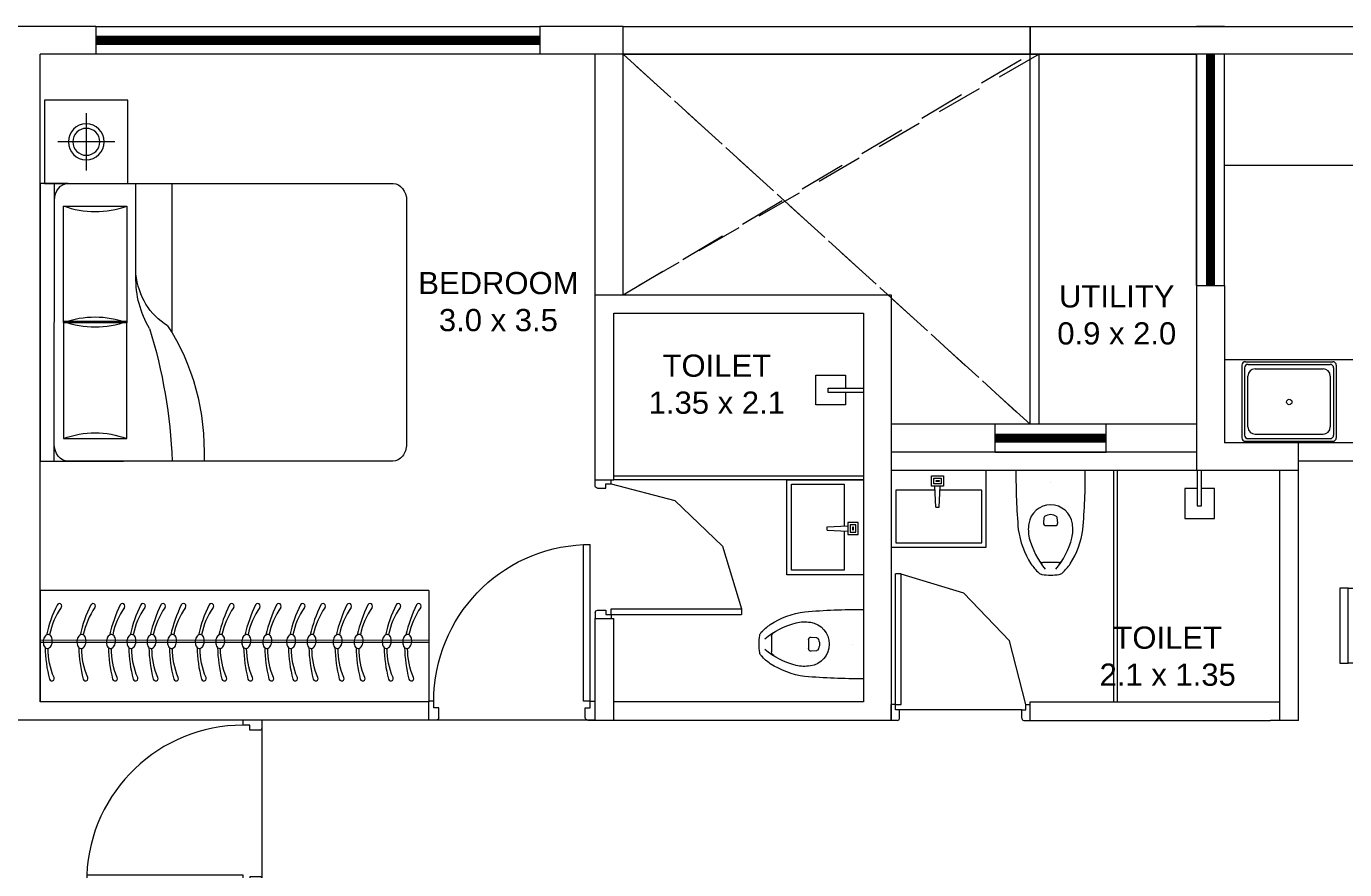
# Model space of a CAD drawing. Header units: inches. Extents: x 27644242 to 29761523, y -859349 to 216979.
# Drawn here: x 29151931 to 29159056, y -560599 to -556043 of the extents above; entities that cross this region are included whole.
import ezdxf

# ---------------------------------------------------------------- set-up
doc = ezdxf.new("R2010")
doc.units = ezdxf.units.IN
doc.header["$MEASUREMENT"] = 0
doc.set_wipeout_variables(frame=1)
doc.linetypes.add('DASHED2', pattern=[0.375, 0.25, -0.125])
doc.linetypes.add('HIDDEN', pattern=[0.375, 0.25, -0.125])
for name, color, linetype, lineweight in [('AHC-A-DUCT', 14, 'HIDDEN', 5), ('DOOR', 4, 'Continuous', 0), ('DOORS', 1, 'Continuous', 9), ('ELEVATION', 40, 'Continuous', 13), ('FURN', 250, 'Continuous', 0), ('WALL', 7, 'Continuous', 20), ('WINDOW', 162, 'Continuous', 13)]:
    doc.layers.add(name, color=color, linetype=linetype, lineweight=lineweight)
doc.layers.add('text', color=7, linetype='Continuous')
doc.styles.add('AMITS', font='arial.ttf')

# ---------------------------------------------------------------- blocks, each defined once
blk = doc.blocks.new('KITCHEN')
at = {"layer": 'FURN'}
for p, q in [((-135610.4, 231798.9, 0), (-135610.4, 232190.1, 0)), ((-135596, 231813.3, 0), (-135596, 232175.7, 0)), ((-135119.8, 232209.5, 0), (-135591, 232209.5, 0)), ((-135134.2, 232195.1, 0), (-135576.6, 232195.1, 0)), ((-135171.7, 232170.8, 0), (-135539.1, 232170.8, 0)), ((-135114.8, 231813.3, 0), (-135114.8, 232175.7, 0)), ((-135100.4, 231798.9, 0), (-135100.4, 232190.1, 0)), ((-135577.9, 231857, 0), (-135577.9, 232131.9, 0)), ((-135132.8, 232131.9, 0), (-135132.8, 231857, 0)), ((-135134.2, 231793.9, 0), (-135576.6, 231793.9, 0)), ((-135171.7, 231818.2, 0), (-135539.1, 231818.2, 0)), ((-135119.8, 231779.5, 0), (-135591, 231779.5, 0))]:
    blk.add_line(p, q, dxfattribs=at)
blk.add_circle((-135356.3, 231997.3, 0), 14.6, dxfattribs=at)
for centre, radius, start, end in [((-135591, 232190.1, 0), 19.4, 89.99995, 179.99995), ((-135576.6, 232175.7, 0), 19.4, 89.99995, 179.99995), ((-135539.1, 232131.9, 0), 38.9, 89.99995, 179.99995), ((-135171.7, 232131.9, 0), 38.9, 359.99995, 89.99995), ((-135134.2, 232175.7, 0), 19.4, 359.99995, 89.99995), ((-135119.8, 232190.1, 0), 19.4, 359.99995, 89.99995), ((-135591, 231798.9, 0), 19.4, 180.00005, 270.00005), ((-135576.6, 231813.3, 0), 19.4, 180.00005, 270.00005), ((-135539.1, 231857, 0), 38.9, 179.99995, 269.99995), ((-135171.7, 231857, 0), 38.9, 269.99995, 359.99995), ((-135134.2, 231813.3, 0), 19.4, 270.00005, 0.00005), ((-135119.8, 231798.9, 0), 19.4, 270.00005, 0.00005)]:
    blk.add_arc(centre, radius, start, end, dxfattribs=at)
blk = doc.blocks.new('A$C3C731254-flat-1')
at = {"layer": 'FURN'}
for p, q in [((-77430.4, -2820), (-77430.7, -2801.7)), ((-77430.4, -2801.7), (-77317.9, -2797)), ((-77430.4, -2820), (-77317.9, -2824.7))]:
    blk.add_line(p, q, dxfattribs=at)
for points in [[(-77233.3, -3060.6), (-77647.7, -3060.6), (-77647.7, -2547.5), (-77233.3, -2547.5)], [(-77262.7, -2843), (-77262.7, -2778.3), (-77317.9, -2778.3), (-77317.9, -2843)], [(-77275, -2830.8), (-77275, -2790.5), (-77305.7, -2790.5), (-77305.7, -2830.8)], [(-77287.2, -2818.6), (-77287.2, -2802.7), (-77293.4, -2802.7), (-77293.4, -2818.6)]]:
    blk.add_lwpolyline(points, close=True, dxfattribs=at)
blk.add_lwpolyline([(-77338.5, -2823.8), (-77338.5, -3036.2), (-77623.2, -3036.2), (-77623.2, -2571.9), (-77338.5, -2571.9), (-77338.5, -2797.8)], dxfattribs=at)
blk = doc.blocks.new('A$C700F438C')
at = {"layer": 'FURN', "color": 8, "extrusion": (-6.65399e-08, 5.27913e-08, 1)}
for p, q in [((0.0734, 1.5, 0), (1.8303, 1.5001, 0)), ((1.98, 1.5001, 0), (1.53, 1.5001, 0)), ((1.98, 1.5001, 0), (1.53, 1.5001, 0)), ((1.98, 1.5001, 0), (1.53, 1.5001, 0)), ((1.9038, 1.5001, 0), (1.9039, 0.0001, 0)), ((0.0001, 0.0914, 0), (0, 1.4086, 0)), ((1.8548, 1.3782, 0), (1.5121, 1.3782, 0)), ((1.5121, 1.3782, 0), (1.5121, 0.7466, 0)), ((1.8548, 0.7466, 0), (1.8548, 1.3782, 0)), ((1.2673, 0.799, 0), (1.2673, 0.0001, 0)), ((1.5121, 0.122, 0), (1.5121, 0.7536, 0)), ((1.5121, 0.7536, 0), (1.8548, 0.7536, 0)), ((1.5121, 0.7466, 0), (1.8548, 0.7466, 0)), ((1.8548, 0.7536, 0), (1.8549, 0.122, 0)), ((1.4632, 0.503, 0), (1.4632, 0.0001, 0)), ((1.8549, 0.122, 0), (1.5121, 0.122, 0)), ((1.8304, 0.0001, 0), (0.0735, 0, 0)), ((1.9039, 0.0001, 0), (1.9801, 0.0001, 0))]:
    blk.add_line(p, q, dxfattribs=at)
at = {"layer": 'FURN', "linetype": 'Continuous', "lineweight": 0, "extrusion": (-6.65399e-08, 5.27913e-08, 1)}
blk.add_line((1.8304, 0.0001, 0), (1.9174, 0.0001, 0), dxfattribs=at)
at = {"layer": 'FURN', "color": 8, "extrusion": (6.65399e-08, -5.27913e-08, -1)}
for centre, major_axis, ratio, start_param, end_param in [((0.0735, 1.4086, 0), (0, -0.0914, 0), 0.803207, 1.570796, 3.141593), ((1.9589, 1.4544, 0), (0, -1.0771, 0), 0.803207, 0.880587, 1.613256), ((3.067, 1.6025, 0), (0.0001, -2.243, 0), 0.803207, 1.197175, 1.525138), ((1.8304, 1.4087, 0), (0, -0.0914, 0), 0.803207, 3.141593, 4.712389), ((1.6834, 2.1097, 0), (0, -0.762, 0), 0.803207, -0.283794, 0.283794), ((-0.0315, 0.1903, 0), (-1.467, -0.4936, 0), 0.581007, 3.019706, 3.343381), ((1.6835, 0.0151, 0), (0, -0.762, 0), 0.803207, 2.857799, 3.425387), ((0.6693, 0.0845, 0), (-0.7051, -0.6147, 0), 0.604617, 2.952061, 3.536756), ((0.0735, 0.0914, 0), (0, -0.0914, 0), 0.803207, 0, 1.570796), ((1.8304, 0.0915, 0), (0, -0.0914, 0), 0.803207, -1.570796, 0)]:
    blk.add_ellipse(centre, major_axis=major_axis, ratio=ratio, start_param=start_param, end_param=end_param, dxfattribs=at)
at = {"layer": 'FURN', "color": 8, "extrusion": (-6.65399e-08, 5.27913e-08, 1)}
for centre, start_param, end_param in [((1.6835, 1.4851, 0), -0.283794, 0.283794), ((1.6835, -0.6096, 0), 2.857799, 3.425387)]:
    blk.add_ellipse(centre, major_axis=(0, -0.762, 0), ratio=0.803207, start_param=start_param, end_param=end_param, dxfattribs=at)
blk = doc.blocks.new('BEDROOM')
at = {"layer": 'FURN', "linetype": 'Continuous', "extrusion": (-5.00305e-08, -8.66553e-08, 1)}
for p, q in [((1066.1, 501.3, 0), (1066.1, 192.6, 0)), ((911.7, 347, 0), (1220.4, 347, 0))]:
    blk.add_line(p, q, dxfattribs=at)
at = {"layer": 'FURN', "ltscale": 500}
blk.add_line((1314.6, 122.1, 0), (1315.2, -1377.9, 0), dxfattribs=at)
at = {"layer": 'FURN', "ltscale": 0.05, "extrusion": (-5.00305e-08, -8.66553e-08, 1), "elevation": 0}
blk.add_lwpolyline([(1291.1, 122), (841.1, 122), (841.1, 572), (1291.1, 572)], close=True, dxfattribs=at)
at = {"layer": 'FURN', "linetype": 'Continuous', "extrusion": (-5.00305e-08, -8.66553e-08, 1)}
for radius in [97, 72.8]:
    blk.add_circle((1066.1, 347, 0), radius, dxfattribs=at)
at = {"layer": 'FURN', "extrusion": (-3.01072e-07, 1.30707e-07, 1), "xscale": -1000.000000000015, "yscale": 1000.000000000015, "zscale": 1000.000000000007, "rotation": 180.0236273616612}
blk.add_blockref('A$C700F438C', (-665.5, 121.4, 0), dxfattribs=at)
blk = doc.blocks.new('A$C3D5F2F58')
at = {"color": 0, "linetype": 'ByBlock'}
blk.add_wipeout([(187.5, 0), (-187.5, 0), (-185.4, -124.8), (-182.6, -194.2), (-178.7, -263.3), (-175.9, -302), (-169.5, -348.6), (-150.7, -414.8), (-143.6, -432.7), (-131.4, -459.4), (-111.6, -495.4), (-106, -504.2), (-86.3, -529.7), (-71.8, -545.1), (-63.8, -552.7), (-55.8, -558), (-40.6, -562), (-22.7, -564.1), (3.1, -565), (29.6, -563.4), (46.7, -561), (55.8, -558), (74.2, -542.7), (100.9, -511.4), (135.4, -451.2), (158.3, -392.2), (171.2, -340), (178.9, -260.4), (185.1, -136.1), (187.4, -46)], dxfattribs=at)
for p, q in [((-187.5, 0), (187.5, 0)), ((0, -62.5), (0, -62.5)), ((-38.3, -282.4), (-35.8, -255.2)), ((35.8, -255.2), (38.3, -282.4)), ((-24.2, -298), (24.2, -298)), ((-42.5, -496.8), (42.5, -496.8))]:
    blk.add_line(p, q, dxfattribs=at)
at = {"color": 0, "linetype": 'ByBlock', "extrusion": (0, 0, -1)}
for centre, major_axis, ratio, start_param, end_param in [((3903, 5.3), (4087.6, 164.4), 0.940247, 3.100232, 3.182953), ((-3903, 5.4), (-4087.6, 164.4), 0.940247, 3.100232, 3.182953), ((0, -305.1), (84.4, 84.4), 1, 4.07333, 6.922251), ((-24.2, -283.7), (10, 10), 1, 2.356198, 4.018929), ((-27.3, -256), (6.03, 6.03), 1, 4.01894, 4.852375), ((0, -292.3), (-38.2, 38.2), 1, 0.139988, 1.430816), ((24.2, -283.7), (-10, 10), 1, 2.264265, 3.926995), ((27.3, -256), (6.03, 6.03), 1, -0.139979, 0.693472), ((275.8, -257.5), (321.4, 321.4), 1, 3.353441, 3.79389), ((86.9, -319.1), (146.6, 146.6), 1, 3.705861, 4.079165), ((-275.8, -257.5), (-321.4, 321.4), 1, 2.489302, 2.929752), ((-86.9, -319.1), (-146.6, 146.6), 1, 2.204028, 2.577331), ((326.3, -245.8), (-323.4, 323.4), 1, 4.816657, 5.23508), ((-326.3, -245.8), (-323.4, 323.4), 1, 2.618909, 3.037332), ((-42.5, -474.1), (16.1, 16.1), 1, 2.356198, 3.387836), ((42.5, -474.1), (16.1, 16.1), 1, 1.324559, 2.356198), ((119.3, -350.5), (192.8, 192.8), 1, 3.092098, 3.328462), ((-40.9, -527.4), (24.1, 24.1), 1, 2.528301, 3.092099), ((0, -292.3), (-192.8, 192.8), 1, 3.75489, 4.099099), ((40.9, -527.4), (24.1, 24.1), 1, 1.620298, 2.184095), ((-119.3, -350.5), (192.8, 192.8), 1, 1.383935, 1.620298)]:
    blk.add_ellipse(centre, major_axis=major_axis, ratio=ratio, start_param=start_param, end_param=end_param, dxfattribs=at)
blk = doc.blocks.new('A$C3E645E75')
at = {"extrusion": (0, 0, -1), "zscale": -0.9999999999999998, "rotation": 179.9999999999989}
blk.add_blockref('A$C3D5F2F58', (0, 0), dxfattribs=at)
blk = doc.blocks.new('A$C6E20521E-flat-1-flatten-1')
at = {"layer": 'DOORS', "color": 251}
for p, q in [((-63, 103.5), (-63, 948.9)), ((-63, 948.9), (-27, 948.9)), ((-27, 103.5), (-27, 948.9)), ((-900, 0), (-900, 103.5)), ((-873, 103.5), (-900, 103.5)), ((-873, 67.5), (-873, 103.5)), ((-27, 103.5), (-63, 103.5)), ((-27, 103.5), (0, 103.5)), ((-27, 67.5), (-27, 103.5)), ((0, 0), (0, 103.5)), ((0, 0), (-900, 0)), ((-846, 67.5), (-873, 67.5)), ((-846, 13.5), (-846, 67.5)), ((-54, 13.5), (-54, 67.5)), ((-54, 67.5), (-27, 67.5)), ((-859.5, 0), (-900, 0)), ((-40.5, 0), (0, 0))]:
    blk.add_line(p, q, dxfattribs=at)
at = {"layer": 'DOORS', "color": 251, "extrusion": (0, 0, -1)}
for centre, major_axis, start_param, end_param in [((-27, 103.5), (-729.3, -428.8), 0.531535, 2.059765), ((-859.5, 13.5), (-11.7, -6.7), 3.665191, 5.235988), ((-40.5, 13.5), (-11.7, -6.7), 5.235988, 6.806784)]:
    blk.add_ellipse(centre, major_axis=major_axis, ratio=1, start_param=start_param, end_param=end_param, dxfattribs=at)
blk = doc.blocks.new('A$C3A956F37-flat-1')
at = {"layer": 'FURN'}
blk.add_line((-168.3, 90.2), (0, 90.2), dxfattribs=at)
for points in [[(-97.1, 66.7), (-97.1, 0), (-258.5, 0), (-258.5, 161.4), (-97.1, 161.4), (-97.1, 90.2)], [(0, 67.1), (-191.4, 67.1), (-191.4, 90.2), (-168.3, 90.2)]]:
    blk.add_lwpolyline(points, dxfattribs=at)
blk = doc.blocks.new('DINING TBALE')
at = {"layer": 'FURN'}
for p, q in [((551.6, 1664.6, 0.3), (551.6, 1709.6, 0.3)), ((551.6, 1709.6, 0.3), (956.6, 1709.6, 0.3)), ((551.6, 1664.6, 0.3), (551.6, 1709.6, 0.3)), ((956.6, 1664.6, 0.3), (551.6, 1664.6, 0.3)), ((551.6, 1664.6, 0.3), (551.6, 1259.6, 0.3)), ((956.6, 1664.6, 0.3), (551.6, 1664.6, 0.3)), ((956.6, 1709.6, 0.3), (956.6, 1664.6, 0.3)), ((956.6, 1259.6, 0.3), (956.6, 1664.6, 0.3)), ((1123.3, 1709.6, 0.3), (1123.3, 1664.6, 0.3)), ((1528.3, 1709.6, 0.3), (1123.3, 1709.6, 0.3)), ((1123.3, 1259.6, 0.3), (1123.3, 1664.6, 0.3)), ((1123.3, 1664.6, 0.3), (1528.3, 1664.6, 0.3)), ((1123.3, 1664.6, 0.3), (1528.3, 1664.6, 0.3)), ((1528.3, 1664.6, 0.3), (1528.3, 1709.6, 0.3)), ((1528.3, 1664.6, 0.3), (1528.3, 1709.6, 0.3)), ((1528.3, 1664.6, 0.3), (1528.3, 1259.6, 0.3)), ((1726.2, 1426.2, 0.3), (353.7, 1426.2, 0.3)), ((353.7, 1426.2, 0.3), (353.7, 594.2, 0.3)), ((1726.2, 1426.2, 0.3), (1726.2, 594.2, 0.3)), ((551.6, 1259.6, 0.3), (956.6, 1259.6, 0.3)), ((1528.3, 1259.6, 0.3), (1123.3, 1259.6, 0.3)), ((35, 1184.3, 0.3), (80, 1184.3, 0.3)), ((35, 779.3, 0.3), (35, 1184.3, 0.3)), ((485, 1184.3, 0.3), (80, 1184.3, 0.3)), ((80, 1184.3, 0.3), (80, 779.3, 0.3)), ((80, 1184.3, 0.3), (80, 779.3, 0.3)), ((485, 779.3, 0.3), (485, 1184.3, 0.3)), ((1594.9, 1184.3, 0.3), (1999.9, 1184.3, 0.3)), ((1594.9, 779.3, 0.3), (1594.9, 1184.3, 0.3)), ((2044.9, 1184.3, 0.3), (1999.9, 1184.3, 0.3)), ((1999.9, 1184.3, 0.3), (1999.9, 779.3, 0.3)), ((1999.9, 1184.3, 0.3), (1999.9, 779.3, 0.3)), ((2044.9, 779.3, 0.3), (2044.9, 1184.3, 0.3)), ((80, 779.3, 0.3), (35, 779.3, 0.3)), ((80, 779.3, 0.3), (35, 779.3, 0.3)), ((80, 779.3, 0.3), (485, 779.3, 0.3)), ((551.6, 760.8, 0.3), (956.6, 760.8, 0.3)), ((551.6, 760.8, 0.3), (551.6, 355.8, 0.3)), ((956.6, 760.8, 0.3), (956.6, 355.8, 0.3)), ((1123.3, 760.8, 0.3), (1123.3, 355.8, 0.3)), ((1528.3, 760.8, 0.3), (1123.3, 760.8, 0.3)), ((1528.3, 760.8, 0.3), (1528.3, 355.8, 0.3)), ((1999.9, 779.3, 0.3), (1594.9, 779.3, 0.3)), ((1999.9, 779.3, 0.3), (2044.9, 779.3, 0.3)), ((1999.9, 779.3, 0.3), (2044.9, 779.3, 0.3)), ((353.7, 594.2, 0.3), (1726.2, 594.2, 0.3)), ((551.6, 355.8, 0.3), (551.6, 310.8, 0.3)), ((551.6, 355.8, 0.3), (551.6, 310.8, 0.3)), ((956.6, 355.8, 0.3), (551.6, 355.8, 0.3)), ((956.6, 355.8, 0.3), (551.6, 355.8, 0.3)), ((551.6, 310.8, 0.3), (956.6, 310.8, 0.3)), ((956.6, 310.8, 0.3), (956.6, 355.8, 0.3)), ((1123.3, 310.8, 0.3), (1123.3, 355.8, 0.3)), ((1123.3, 355.8, 0.3), (1528.3, 355.8, 0.3)), ((1123.3, 355.8, 0.3), (1528.3, 355.8, 0.3)), ((1528.3, 310.8, 0.3), (1123.3, 310.8, 0.3)), ((1528.3, 355.8, 0.3), (1528.3, 310.8, 0.3)), ((1528.3, 355.8, 0.3), (1528.3, 310.8, 0.3))]:
    blk.add_line(p, q, dxfattribs=at)
blk = doc.blocks.new('A$C65A37FE3-flatten-3')
at = {"layer": 'DOOR', "color": 252, "true_color": 0x939598}
for p, q in [((0, -33.8), (0, 0)), ((0, 0), (86.3, 0)), ((11.3, -45), (56.3, -45)), ((56.3, -45), (56.3, -22.5)), ((56.3, -22.5), (86.3, -22.5)), ((86.3, -22.5), (86.3, 0)), ((86.3, -22.5), (86.3, -52.5)), ((86.3, -22.5), (791, -22.5)), ((86.3, -52.5), (791, -52.5)), ((791, -52.5), (791, -22.5)), ((11.3, -705.2), (56.3, -705.2)), ((56.3, -705.2), (56.3, -727.7)), ((0, -716.5), (0, -750.2)), ((0, -750.2), (86.3, -750.2)), ((56.3, -727.7), (86.3, -727.7)), ((86.3, -727.7), (86.3, -750.2))]:
    blk.add_line(p, q, dxfattribs=at)
for points in [[(0, -33.8), (3.3, -41.7), (11.3, -45)], [(86.3, -727.7), (430.2, -638.2), (686.8, -392.3), (790.8, -52.5)], [(11.3, -705.2), (5.6, -706.7), (1.5, -710.8), (0, -716.5)]]:
    blk.add_lwpolyline(points, dxfattribs=at)
blk = doc.blocks.new('FDEFREFR')
at = {"ltscale": 500}
for p, q in [((28739184.4, 410.3), (28739334.4, 410.3)), ((28738284.6, -1939.7), (28738284.6, -1839.7))]:
    blk.add_line(p, q, dxfattribs=at)
at = {"layer": 'AHC-A-DUCT', "linetype": 'DASHED2', "ltscale": 1000}
for p, q in [((28736084.2, 1660.3), (28738284.4, -339.7)), ((28738334.2, 1660.3), (28736084.4, 360.3))]:
    blk.add_line(p, q, dxfattribs=at)
at = {"layer": 'ELEVATION', "ltscale": 500}
blk.add_lwpolyline([(28739184.4, -339.7), (28738284.4, -339.7), (28738284.4, 1660.3), (28739184.4, 1660.3)], close=True, dxfattribs=at)
blk.add_lwpolyline([(28738334.4, -339.7), (28738334.4, 1660.3), (28739134.4, 1660.3), (28739184.4, 1660.3)], dxfattribs=at)
at = {"layer": 'FURN', "ltscale": 500}
for p, q in [((28739334.4, 1060.4), (28742234.4, 1060.4)), ((28739334.4, 10.4), (28741629.7, 10.4)), ((28737384.4, -619.7), (28736034.4, -619.7)), ((28737384.4, -639.7), (28736034.4, -639.7)), ((28738734.4, -589.6), (28738734.4, -1839.7)), ((28738754.4, -589.6), (28738754.4, -1839.7)), ((28738239.6, -1883.4), (28737579.4, -1883.4))]:
    blk.add_line(p, q, dxfattribs=at)
at = {"layer": 'FURN'}
for p, q in [((28732934.1, -1238.5, 0), (28732934.4, -1839.4, 0)), ((28735034.1, -1238.6, 0), (28732934.1, -1238.6, 0)), ((28735034.1, -1237.7, 0), (28735034.4, -1838.6)), ((28735034.2, -1507, 0), (28732934.2, -1507.5, 0)), ((28735034.2, -1519, 0), (28732934.2, -1519.5, 0)), ((28735034.4, -1838.6), (28732934.4, -1838.6))]:
    blk.add_line(p, q, dxfattribs=at)
at = {"layer": 'FURN', "extrusion": (9.36485e-09, 6.40542e-09, 1)}
for points in [[(28732971.1, -1551.4, 0.144333), (28732980, -1549.7, 0.107177), (28732989.4, -1542.1, 0.077818), (28732995.7, -1530.9, 0.065016), (28732999.2, -1516, 0.065016), (28732998.8, -1500.7, 0.077818), (28732994.9, -1488.6, 0.107177), (28732987.2, -1479.2, 0.144333), (28732978.8, -1475.7, 0.144333), (28732969.9, -1477.4, 0.107177), (28732960.6, -1485, 0.077818), (28732954.2, -1496.2, 0.065016), (28732950.7, -1511, 0.065016), (28732951.1, -1526.3, 0.077818), (28732955, -1538.5, 0.107177), (28732962.7, -1547.9, 0.144333)], [(28733153.3, -1551.3, 0.144333), (28733162.2, -1549.6, 0.107177), (28733171.6, -1542, 0.077818), (28733177.9, -1530.9, 0.065016), (28733181.5, -1516, 0.065016), (28733181, -1500.7, 0.077818), (28733177.1, -1488.5, 0.107177), (28733169.5, -1479.1, 0.144333), (28733161.1, -1475.6, 0.144333), (28733152.2, -1477.3, 0.107177), (28733142.8, -1484.9, 0.077818), (28733136.5, -1496.1, 0.065016), (28733132.9, -1511, 0.065016), (28733133.4, -1526.3, 0.077818), (28733137.3, -1538.4, 0.107177), (28733144.9, -1547.8, 0.144333)], [(28733312.7, -1551.2, 0.144333), (28733321.6, -1549.6, 0.107177), (28733331, -1541.9, 0.077818), (28733337.3, -1530.8, 0.065016), (28733340.8, -1515.9, 0.065016), (28733340.4, -1500.6, 0.077818), (28733336.5, -1488.4, 0.107177), (28733328.9, -1479, 0.144333), (28733320.5, -1475.6, 0.144333), (28733311.5, -1477.2, 0.107177), (28733302.2, -1484.9, 0.077818), (28733295.8, -1496, 0.065016), (28733292.3, -1510.9, 0.065016), (28733292.7, -1526.2, 0.077818), (28733296.7, -1538.4, 0.107177), (28733304.3, -1547.8, 0.144333)], [(28733423.3, -1551.2, 0.144333), (28733432.2, -1549.5, 0.107177), (28733441.6, -1541.9, 0.077818), (28733447.9, -1530.7, 0.065016), (28733451.4, -1515.8, 0.065016), (28733451, -1500.6, 0.077818), (28733447.1, -1488.4, 0.107177), (28733439.4, -1479, 0.144333), (28733431, -1475.5, 0.144333), (28733422.1, -1477.2, 0.107177), (28733412.8, -1484.8, 0.077818), (28733406.4, -1496, 0.065016), (28733402.9, -1510.8, 0.065016), (28733403.3, -1526.1, 0.077818), (28733407.2, -1538.3, 0.107177), (28733414.9, -1547.7, 0.144333)], [(28733532, -1551.1, 0.144333), (28733541, -1549.5, 0.107177), (28733550.3, -1541.8, 0.077818), (28733556.7, -1530.7, 0.065016), (28733560.2, -1515.8, 0.065016), (28733559.8, -1500.5, 0.077818), (28733555.8, -1488.3, 0.107177), (28733548.2, -1478.9, 0.144333), (28733539.8, -1475.5, 0.144333), (28733530.9, -1477.1, 0.107177), (28733521.5, -1484.8, 0.077818), (28733515.2, -1495.9, 0.065016), (28733511.7, -1510.8, 0.065016), (28733512.1, -1526.1, 0.077818), (28733516, -1538.3, 0.107177), (28733523.6, -1547.7, 0.144333)], [(28733642.6, -1551.1, 0.144333), (28733651.5, -1549.4, 0.107177), (28733660.9, -1541.8, 0.077818), (28733667.3, -1530.6, 0.065016), (28733670.8, -1515.7, 0.065016), (28733670.4, -1500.5, 0.077818), (28733666.4, -1488.3, 0.107177), (28733658.8, -1478.9, 0.144333), (28733650.4, -1475.4, 0.144333), (28733641.5, -1477.1, 0.107177), (28733632.1, -1484.7, 0.077818), (28733625.8, -1495.9, 0.065016), (28733622.3, -1510.7, 0.065016), (28733622.7, -1526, 0.077818), (28733626.6, -1538.2, 0.107177), (28733634.2, -1547.6, 0.144333)], [(28733792.5, -1551.1, 0.144333), (28733801.5, -1549.5, 0.107177), (28733810.8, -1541.8, 0.077818), (28733817.2, -1530.7, 0.065016), (28733820.7, -1515.8, 0.065016), (28733820.3, -1500.5, 0.077818), (28733816.3, -1488.3, 0.107177), (28733808.7, -1478.9, 0.144333), (28733800.3, -1475.5, 0.144333), (28733791.4, -1477.1, 0.107177), (28733782, -1484.8, 0.077818), (28733775.7, -1495.9, 0.065016), (28733772.2, -1510.8, 0.065016), (28733772.6, -1526.1, 0.077818), (28733776.5, -1538.3, 0.107177), (28733784.1, -1547.7, 0.144333)], [(28733903.1, -1551.1, 0.144333), (28733912, -1549.4, 0.107177), (28733921.4, -1541.8, 0.077818), (28733927.8, -1530.6, 0.065016), (28733931.3, -1515.7, 0.065016), (28733930.9, -1500.5, 0.077818), (28733926.9, -1488.3, 0.107177), (28733919.3, -1478.9, 0.144333), (28733910.9, -1475.4, 0.144333), (28733902, -1477.1, 0.107177), (28733892.6, -1484.7, 0.077818), (28733886.3, -1495.9, 0.065016), (28733882.8, -1510.7, 0.065016), (28733883.2, -1526, 0.077818), (28733887.1, -1538.2, 0.107177), (28733894.7, -1547.6, 0.144333)], [(28734044, -1551.1, 0.144333), (28734053, -1549.5, 0.107177), (28734062.3, -1541.8, 0.077818), (28734068.7, -1530.7, 0.065016), (28734072.2, -1515.8, 0.065016), (28734071.8, -1500.5, 0.077818), (28734067.8, -1488.3, 0.107177), (28734060.2, -1478.9, 0.144333), (28734051.8, -1475.5, 0.144333), (28734042.9, -1477.1, 0.107177), (28734033.5, -1484.8, 0.077818), (28734027.2, -1495.9, 0.065016), (28734023.7, -1510.8, 0.065016), (28734024.1, -1526.1, 0.077818), (28734028, -1538.3, 0.107177), (28734035.6, -1547.7, 0.144333)], [(28734157.6, -1551.1, 0.144333), (28734166.5, -1549.4, 0.107177), (28734175.9, -1541.8, 0.077818), (28734182.3, -1530.6, 0.065016), (28734185.8, -1515.7, 0.065016), (28734185.4, -1500.5, 0.077818), (28734181.4, -1488.3, 0.107177), (28734173.8, -1478.9, 0.144333), (28734165.4, -1475.4, 0.144333), (28734156.5, -1477.1, 0.107177), (28734147.1, -1484.7, 0.077818), (28734140.8, -1495.9, 0.065016), (28734137.3, -1510.7, 0.065016), (28734137.7, -1526, 0.077818), (28734141.6, -1538.2, 0.107177), (28734149.2, -1547.6, 0.144333)], [(28734286.3, -1551.1, 0.144333), (28734295.2, -1549.5, 0.107177), (28734304.6, -1541.8, 0.077818), (28734310.9, -1530.7, 0.065016), (28734314.4, -1515.8, 0.065016), (28734314, -1500.5, 0.077818), (28734310.1, -1488.3, 0.107177), (28734302.4, -1478.9, 0.144333), (28734294, -1475.5, 0.144333), (28734285.1, -1477.1, 0.107177), (28734275.8, -1484.8, 0.077818), (28734269.4, -1495.9, 0.065016), (28734265.9, -1510.8, 0.065016), (28734266.3, -1526.1, 0.077818), (28734270.2, -1538.3, 0.107177), (28734277.9, -1547.7, 0.144333)], [(28734396.8, -1551.1, 0.144333), (28734405.8, -1549.4, 0.107177), (28734415.1, -1541.8, 0.077818), (28734421.5, -1530.6, 0.065016), (28734425, -1515.7, 0.065016), (28734424.6, -1500.5, 0.077818), (28734420.6, -1488.3, 0.107177), (28734413, -1478.9, 0.144333), (28734404.6, -1475.4, 0.144333), (28734395.7, -1477.1, 0.107177), (28734386.3, -1484.7, 0.077818), (28734380, -1495.9, 0.065016), (28734376.5, -1510.7, 0.065016), (28734376.9, -1526, 0.077818), (28734380.8, -1538.2, 0.107177), (28734388.4, -1547.6, 0.144333)], [(28734537.8, -1551.1, 0.144333), (28734546.7, -1549.5, 0.107177), (28734556.1, -1541.8, 0.077818), (28734562.4, -1530.7, 0.065016), (28734565.9, -1515.8, 0.065016), (28734565.5, -1500.5, 0.077818), (28734561.6, -1488.3, 0.107177), (28734553.9, -1478.9, 0.144333), (28734545.5, -1475.5, 0.144333), (28734536.6, -1477.1, 0.107177), (28734527.3, -1484.8, 0.077818), (28734520.9, -1495.9, 0.065016), (28734517.4, -1510.8, 0.065016), (28734517.8, -1526.1, 0.077818), (28734521.7, -1538.3, 0.107177), (28734529.4, -1547.7, 0.144333)], [(28734651.3, -1551.1, 0.144333), (28734660.3, -1549.4, 0.107177), (28734669.6, -1541.8, 0.077818), (28734676, -1530.6, 0.065016), (28734679.5, -1515.7, 0.065016), (28734679.1, -1500.5, 0.077818), (28734675.1, -1488.3, 0.107177), (28734667.5, -1478.9, 0.144333), (28734659.1, -1475.4, 0.144333), (28734650.2, -1477.1, 0.107177), (28734640.8, -1484.7, 0.077818), (28734634.5, -1495.9, 0.065016), (28734631, -1510.7, 0.065016), (28734631.4, -1526, 0.077818), (28734635.3, -1538.2, 0.107177), (28734642.9, -1547.6, 0.144333)], [(28734803.4, -1551.1, 0.144333), (28734812.3, -1549.5, 0.107177), (28734821.7, -1541.8, 0.077818), (28734828, -1530.7, 0.065016), (28734831.5, -1515.8, 0.065016), (28734831.1, -1500.5, 0.077818), (28734827.2, -1488.3, 0.107177), (28734819.5, -1478.9, 0.144333), (28734811.2, -1475.5, 0.144333), (28734802.2, -1477.1, 0.107177), (28734792.9, -1484.8, 0.077818), (28734786.5, -1495.9, 0.065016), (28734783, -1510.8, 0.065016), (28734783.4, -1526.1, 0.077818), (28734787.3, -1538.3, 0.107177), (28734795, -1547.7, 0.144333)], [(28734913.9, -1551.1, 0.144333), (28734922.9, -1549.4, 0.107177), (28734932.2, -1541.8, 0.077818), (28734938.6, -1530.6, 0.065016), (28734942.1, -1515.7, 0.065016), (28734941.7, -1500.5, 0.077818), (28734937.8, -1488.3, 0.107177), (28734930.1, -1478.9, 0.144333), (28734921.7, -1475.4, 0.144333), (28734912.8, -1477.1, 0.107177), (28734903.4, -1484.7, 0.077818), (28734897.1, -1495.9, 0.065016), (28734893.6, -1510.7, 0.065016), (28734894, -1526, 0.077818), (28734897.9, -1538.2, 0.107177), (28734905.6, -1547.6, 0.144333)]]:
    blk.add_lwpolyline(points, format="xyb", close=True, dxfattribs=at)
for points in [[(28732960.7, -1546.2, 0.057952), (28732984, -1716.9, 1.08017), (28733008.9, -1708.4, -0.102886), (28732977, -1550.9, -0.821198)], [(28733143, -1546.2, 0.057952), (28733166.2, -1716.8, 1.08017), (28733191.1, -1708.3, -0.102886), (28733159.2, -1550.8, -0.821198)], [(28733302.4, -1546.1, 0.057952), (28733325.6, -1716.7, 1.08017), (28733350.5, -1708.2, -0.102886), (28733318.6, -1550.7, -0.821198)], [(28733412.9, -1546, 0.057952), (28733436.2, -1716.7, 1.08017), (28733461.1, -1708.2, -0.102886), (28733429.2, -1550.7, -0.821198)], [(28733521.7, -1546, 0.057952), (28733545, -1716.6, 1.08017), (28733569.9, -1708.1, -0.102886), (28733537.9, -1550.6, -0.821198)], [(28733632.3, -1545.9, 0.057952), (28733655.5, -1716.6, 1.08017), (28733680.5, -1708.1, -0.102886), (28733648.5, -1550.6, -0.821198)], [(28733782.2, -1546, 0.057952), (28733805.5, -1716.6, 1.08017), (28733830.4, -1708.1, -0.102886), (28733798.4, -1550.6, -0.821198)], [(28733892.8, -1545.9, 0.057952), (28733916, -1716.6, 1.08017), (28733941, -1708.1, -0.102886), (28733909, -1550.6, -0.821198)], [(28734033.7, -1546, 0.057952), (28734057, -1716.6, 1.08017), (28734081.9, -1708.1, -0.102886), (28734049.9, -1550.6, -0.821198)], [(28734147.3, -1545.9, 0.057952), (28734170.5, -1716.6, 1.08017), (28734195.5, -1708.1, -0.102886), (28734163.5, -1550.6, -0.821198)], [(28734275.9, -1546, 0.057952), (28734299.2, -1716.6, 1.08017), (28734324.1, -1708.1, -0.102886), (28734292.2, -1550.6, -0.821198)], [(28734386.5, -1545.9, 0.057952), (28734409.8, -1716.6, 1.08017), (28734434.7, -1708.1, -0.102886), (28734402.7, -1550.6, -0.821198)], [(28734527.4, -1546, 0.057952), (28734550.7, -1716.6, 1.08017), (28734575.6, -1708.1, -0.102886), (28734543.7, -1550.6, -0.821198)], [(28734641, -1545.9, 0.057952), (28734664.3, -1716.6, 1.08017), (28734689.2, -1708.1, -0.102886), (28734657.2, -1550.6, -0.821198)], [(28734793, -1546, 0.057952), (28734816.3, -1716.6, 1.08017), (28734841.2, -1708.1, -0.102886), (28734809.3, -1550.6, -0.821198)], [(28734903.6, -1545.9, 0.057952), (28734926.9, -1716.6, 1.08017), (28734951.8, -1708.1, -0.102886), (28734919.8, -1550.6, -0.821198)]]:
    blk.add_lwpolyline(points, format="xyb", dxfattribs=at)
for centre, radius, start, end in [((28733694.2, -1644.8, 0.3), 745.3, 153.84974, 167.11662), ((28733371.2, -1555.9, 0.3), 394.6, 145.02139, 168.51845), ((28733037.1, -1322.2, 0.3), 13.2, 325.02116, 153.84954), ((28733876.5, -1644.7, 0.3), 745.3, 153.84974, 167.11662), ((28733553.5, -1555.9, 0.3), 394.6, 145.02139, 168.51845), ((28733219.3, -1322.1, 0.3), 13.2, 325.02116, 153.84954), ((28734035.9, -1644.7, 0.3), 745.3, 153.84974, 167.11662), ((28733712.9, -1555.8, 0.3), 394.6, 145.02139, 168.51845), ((28733378.7, -1322, 0.3), 13.2, 325.02116, 153.84954), ((28734146.4, -1644.6, 0.3), 745.3, 153.84974, 167.11662), ((28733823.4, -1555.7, 0.3), 394.6, 145.02139, 168.51845), ((28733489.3, -1322, 0.3), 13.2, 325.02116, 153.84954), ((28734255.2, -1644.6, 0.3), 745.3, 153.84974, 167.11662), ((28733932.2, -1555.7, 0.3), 394.6, 145.02139, 168.51845), ((28733598.1, -1321.9, 0.3), 13.2, 325.02116, 153.84954), ((28734365.8, -1644.5, 0.3), 745.3, 153.84974, 167.11662), ((28734042.8, -1555.7, 0.3), 394.6, 145.02139, 168.51845), ((28733708.7, -1321.9, 0.3), 13.2, 325.02116, 153.84954), ((28734515.7, -1644.6, 0.3), 745.3, 153.84974, 167.11662), ((28734192.7, -1555.7, 0.3), 394.6, 145.02139, 168.51845), ((28733858.6, -1321.9, 0.3), 13.2, 325.02116, 153.84954), ((28734626.3, -1644.5, 0.3), 745.3, 153.84974, 167.11662), ((28734303.3, -1555.7, 0.3), 394.6, 145.02139, 168.51845), ((28733969.2, -1321.9, 0.3), 13.2, 325.02116, 153.84954), ((28734767.2, -1644.6, 0.3), 745.3, 153.84974, 167.11662), ((28734444.2, -1555.7, 0.3), 394.6, 145.02139, 168.51845), ((28734110.1, -1321.9, 0.3), 13.2, 325.02116, 153.84954), ((28734880.8, -1644.5, 0.3), 745.3, 153.84974, 167.11662), ((28734557.8, -1555.7, 0.3), 394.6, 145.02139, 168.51845), ((28734223.7, -1321.9, 0.3), 13.2, 325.02116, 153.84954), ((28735009.4, -1644.6, 0.3), 745.3, 153.84974, 167.11662), ((28734686.4, -1555.7, 0.3), 394.6, 145.02139, 168.51845), ((28734352.3, -1321.9, 0.3), 13.2, 325.02116, 153.84954), ((28735120, -1644.5, 0.3), 745.3, 153.84974, 167.11662), ((28734797, -1555.7, 0.3), 394.6, 145.02139, 168.51845), ((28734462.9, -1321.9, 0.3), 13.2, 325.02116, 153.84954), ((28735260.9, -1644.6, 0.3), 745.3, 153.84974, 167.11662), ((28734937.9, -1555.7, 0.3), 394.6, 145.02139, 168.51845), ((28734603.8, -1321.9, 0.3), 13.2, 325.02116, 153.84954), ((28735374.5, -1644.5, 0.3), 745.3, 153.84974, 167.11662), ((28735051.5, -1555.7, 0.3), 394.6, 145.02139, 168.51845), ((28734717.4, -1321.9, 0.3), 13.2, 325.02116, 153.84954), ((28735526.6, -1644.6, 0.3), 745.3, 153.84974, 167.11662), ((28735203.5, -1555.7, 0.3), 394.6, 145.02139, 168.51845), ((28734869.4, -1321.9, 0.3), 13.2, 325.02116, 153.84954), ((28735637.1, -1644.5, 0.3), 745.3, 153.84974, 167.11662), ((28735314.1, -1555.7, 0.3), 394.6, 145.02139, 168.51845), ((28734980, -1321.9, 0.3), 13.2, 325.02116, 153.84954)]:
    blk.add_arc(centre, radius, start, end, dxfattribs=at)
at = {"layer": 'WALL', "ltscale": 500}
for p, q in [((28733234.4, 1810.3), (28728344.9, 1810.3)), ((28733234.4, 1810.3), (28733234.4, 1660.3)), ((28736084.4, 1810.3), (28735634.4, 1810.3)), ((28735634.4, 1810.3), (28735634.4, 1660.3)), ((28739334.4, 1810.3), (28739184.4, 1810.3)), ((28733234.4, 1660.3, 0), (28732934.4, 1660.3, 0)), ((28736084.4, 1660.3), (28735634.4, 1660.3, 0)), ((28735934.4, -639.7), (28735934.4, 360.3)), ((28735934.4, 360.3), (28737534.4, 360.3)), ((28737534.4, 360.3), (28737534.4, -1939.7)), ((28739184.4, 410.3), (28739184.4, -589.7)), ((28739184.4, 410.3), (28739334.4, 410.3)), ((28739334.4, 410.3), (28739334.4, -439.7)), ((28736034.4, -639.7), (28736034.4, 260.3)), ((28736034.4, 260.3), (28737384.4, 260.3)), ((28739184.4, -339.7), (28737534.4, -339.7)), ((28738095.3, -489.7), (28738095.3, -339.7)), ((28738695.3, -489.7), (28738695.3, -339.7)), ((28739184.4, -489.7), (28737534.4, -489.7)), ((28739734.4, -439.7), (28739334.4, -439.7)), ((28742334.4, -439.7), (28739734.4, -439.7)), ((28735934.4, -639.7, 0), (28736034.4, -639.7)), ((28739734.4, -589.7), (28739184.4, -589.7)), ((28739634.4, -1939.7), (28739634.4, -589.7)), ((28735934.4, -1939.7), (28735934.4, -1389.7)), ((28735034.4, -1838.6), (28732934.4, -1838.6, 0)), ((28735034.4, -1938.6), (28735034.4, -1838.6)), ((28737384.4, -1839.7), (28736034.4, -1839.7)), ((28738284.6, -1839.7), (28739634.4, -1839.7)), ((28735034.4, -1938.6), (28732184.4, -1938.6, 0)), ((28737534.4, -1939.7), (28735934.4, -1939.7)), ((28738284.6, -1939.7), (28739584.4, -1939.7)), ((28739734.4, -1939.7), (28739584.4, -1939.7))]:
    blk.add_line(p, q, dxfattribs=at)
at = {"layer": 'WALL', "transparency": 33554687}
for p, q in [((28736084.4, 360.3), (28736084.4, 1810.3)), ((28732934.4, -1838.6), (28732934.4, 1660.3)), ((28735934.4, 360.3), (28735934.4, 1660.3)), ((28736034.4, -589.7), (28736034.4, 260.3)), ((28735934.4, -1389.7), (28736034.4, -1389.7)), ((28736034.4, -1939.7), (28736034.4, -1389.7))]:
    blk.add_line(p, q, dxfattribs=at)
at = {"layer": 'WALL'}
blk.add_line((28739734.4, -1939.7), (28739734.4, -439.7), dxfattribs=at)
at = {"layer": 'WALL', "ltscale": 500}
blk.add_lwpolyline([(28736084.4, 1810.3), (28738284.4, 1810.3), (28738284.4, 1660.3), (28736084.4, 1660.3)], close=True, dxfattribs=at)
for points in [[(28742234.4, 1660.3), (28738284.4, 1660.3), (28738284.4, 1810.3), (28742334.4, 1810.3)], [(28742334.4, -539.7), (28739734.4, -539.7)]]:
    blk.add_lwpolyline(points, dxfattribs=at)
at = {"layer": 'WINDOW', "ltscale": 500}
for p, q in [((28733234.4, 1810.3), (28735634.4, 1810.3)), ((28735634.4, 1660.3), (28733234.4, 1660.3, 0)), ((28739184.4, 410.3), (28739184.4, 1660.3)), ((28739334.4, 410.3), (28739334.4, 1660.3)), ((28738695.3, -339.7), (28738095.3, -339.7)), ((28738095.3, -489.7), (28738695.3, -489.7))]:
    blk.add_line(p, q, dxfattribs=at)
at = {"layer": 'WINDOW', "ltscale": 500, "const_width": 50}
for points in [[(28733234.4, 1735.3), (28735634.4, 1735.3)], [(28739259.4, 1660.3), (28739259.4, 410.3)], [(28738695.3, -414.7), (28738095.3, -414.7)]]:
    blk.add_lwpolyline(points, dxfattribs=at)
for name, p in [('A$C3A956F37-flat-1', (28737384.4, -235.2)), ('A$C3C731254-flat-1', (28814617.6, 1907.8))]:
    blk.add_blockref(name, p)
at = {"xscale": -1, "rotation": 270}
for name, p in [('A$C3C731254-flat-1', (28740594.9, 76643.6)), ('A$C3A956F37-flat-1', (28739120.1, -589.6))]:
    blk.add_blockref(name, p, dxfattribs=at)
at = {"layer": 'DOOR', "ltscale": 500}
blk.add_blockref('A$C6E20521E-flat-1-flatten-1', (28735934.4, -1938.6), dxfattribs=at)
at = {"layer": 'DOOR', "ltscale": 500, "xscale": -1, "rotation": 89.99999999999962}
blk.add_blockref('A$C6E20521E-flat-1-flatten-1', (28734134.4, -2838.6), dxfattribs=at)
at = {"layer": 'FURN', "ltscale": 500, "xscale": -1}
blk.add_blockref('BEDROOM', (28734249.2, 839.5, 0), dxfattribs=at)
at = {"layer": 'FURN', "rotation": 180}
blk.add_blockref('KITCHEN', (28604329.1, 231777.8, 0), dxfattribs=at)
at = {"layer": 'FURN', "extrusion": (0, 0, -1), "xscale": -1, "zscale": -1, "rotation": 180.0002197302559}
blk.add_blockref('A$C3E645E75', (-28738395.3, -589.7), dxfattribs=at)
at = {"layer": 'FURN', "ltscale": 1000, "rotation": 180}
blk.add_blockref('DINING TBALE', (28742003.2, -445.5, -0.3), dxfattribs=at)
at = {"layer": 'FURN', "extrusion": (0, 0, -1), "zscale": -1, "rotation": 269.999780269744}
blk.add_blockref('A$C3E645E75', (-28737384.4, -1527.6), dxfattribs=at)
at = {"layer": 'WALL', "ltscale": 500, "xscale": -1, "rotation": 179.9999999999991}
blk.add_blockref('A$C65A37FE3-flatten-3', (28735934.4, -1389.9), dxfattribs=at)
at = {"layer": 'text', "ltscale": 100, "char_height": 120, "width": 1715.235, "attachment_point": 3, "style": 'AMITS'}
for s, insert in [('\\pxqc;BEDROOM\\P3.0 x 3.5', (28736268.2, 483.3)), ('\\pxqc;UTILITY\\P0.9 x 2.0', (28739610.5, 411.4)), ('\\pxqc;TOILET\\P1.35 x 2.1', (28737448.9, 37.1)), ('\\pxqc;TOILET\\P2.1 x 1.35', (28739885.9, -1432.7))]:
    blk.add_mtext(s, dxfattribs=dict(at, insert=insert))
at = {"layer": 'ELEVATION', "ltscale": 500}
blk.add_line((28739184.4, -589.7), (28737534.4, -589.7), dxfattribs=at)
at = {"layer": 'WALL', "ltscale": 500}
blk.add_line((28737384.4, 260.3), (28737384.4, -1839.7), dxfattribs=at)
at = {"layer": 'WALL', "ltscale": 500, "rotation": 90.00000000000097}
blk.add_blockref('A$C65A37FE3-flatten-3', (28737534.4, -1939.7), dxfattribs=at)

msp = doc.modelspace()

# ---------------------------------------------------------------- linework, layer by layer
at = {"layer": 'AHC-A-DUCT', "linetype": 'DASHED2', "ltscale": 1000}
for p, q in [((29157356.2, -558192.7), (29155156.2, -556192.7)), ((29155156.2, -557492.7), (29157356.2, -556192.7))]:
    msp.add_line(p, q, dxfattribs=at)
at = {"layer": 'WALL', "ltscale": 500}
for p, q in [((29155156.2, -556042.7), (29157356.2, -556042.7)), ((29155156.2, -556192.7), (29157356.2, -556192.7))]:
    msp.add_line(p, q, dxfattribs=at)

# ---------------------------------------------------------------- next in the draw order: block references
msp.add_blockref('FDEFREFR', (419071.9, -557853), dxfattribs=at)

doc.saveas('drawing.dxf')
